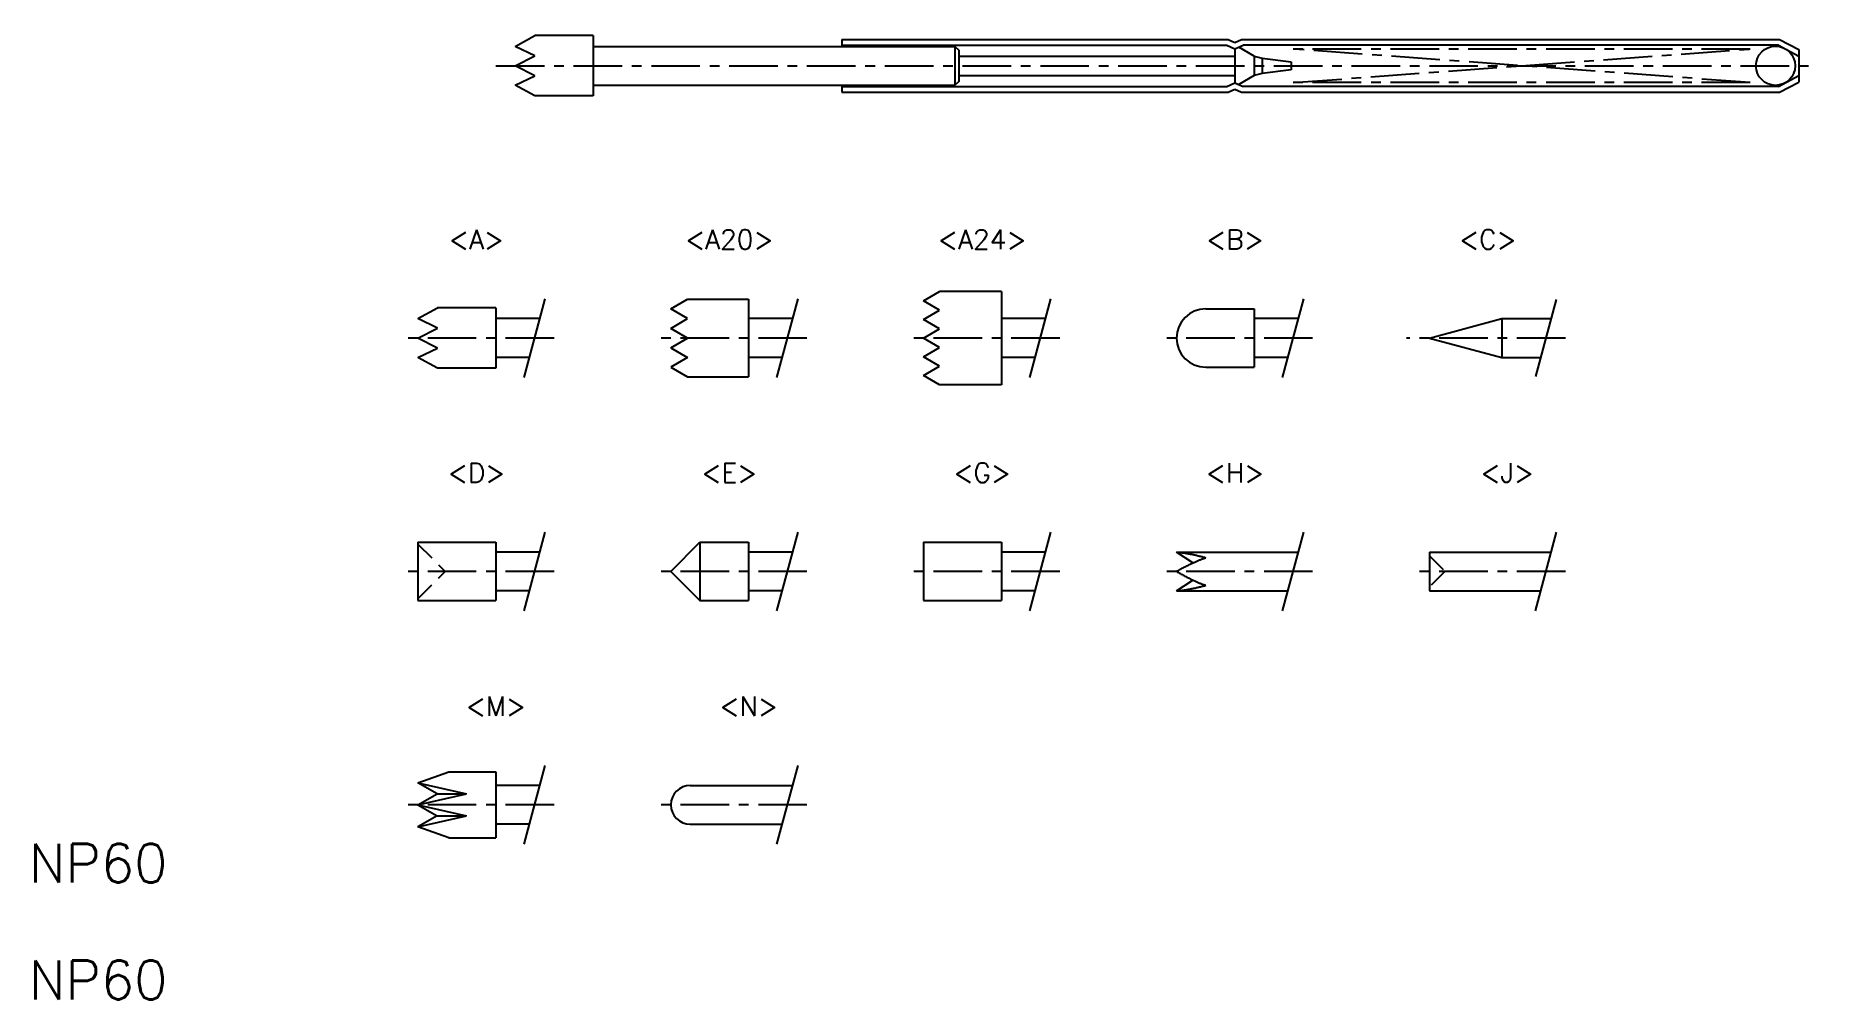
# Model space of a CAD drawing. Extents: x 5.2 to 51, y 5 to 29.8.
import ezdxf
from ezdxf.enums import TextEntityAlignment as Align

# ---------------------------------------------------------------- set-up
doc = ezdxf.new("R2010")
doc.units = 0
doc.linetypes.add('CENTER', pattern=[2, 1.25, -0.25, 0.25, -0.25])
doc.linetypes.add('DASHED', pattern=[0.75, 0.5, -0.25])
doc.layers.get('0').update_dxf_attribs({"linetype": 'CONTINUOUS'})
doc.layers.add('CENTER', color=1, linetype='CENTER')
doc.styles.get("Standard").update_dxf_attribs({"font": 'txt.shx', "width": 0.7, "bigfont": 'bigfont.shx'})

msp = doc.modelspace()

# ---------------------------------------------------------------- linework, layer by layer
at = {"color": 7, "linetype": 'CONTINUOUS'}
for p, q in [((17.5, 29.5), (18, 29.775)), ((18, 29.258), (17.5, 29.5)), ((19.5, 29.775), (18, 29.775)), ((19.5, 29.775), (19.5, 28.225)), ((19.5, 29.5), (28.8, 29.5)), ((25.9, 29.68), (35.825, 29.68)), ((25.9, 29.68), (25.9, 29.51)), ((25.9, 29.53), (35.792, 29.53)), ((28.8, 29.5), (28.9, 29.4)), ((28.8, 29.5), (28.8, 28.5)), ((28.9, 29.4), (28.9, 28.6)), ((35.792, 29.53), (36, 29.435)), ((35.825, 29.68), (36, 29.6)), ((36, 29.6), (36.175, 29.68)), ((36, 29.435), (36.211, 29.531)), ((36, 29.435), (36, 28.565)), ((36.5, 29.25), (36.105, 29.483)), ((36.175, 29.68), (50, 29.68)), ((49.972, 29.531), (36.211, 29.531)), ((49.972, 29.531), (50.5, 29.25)), ((50, 29.68), (50.5, 29.42)), ((50.5, 29.42), (50.5, 28.58)), ((17.5, 29), (18, 29.258)), ((18, 28.742), (17.5, 29)), ((28.9, 29.25), (36, 29.25)), ((36.5, 29.25), (36.7, 29.2)), ((36.5, 29.25), (36.5, 28.75)), ((36.7, 29.2), (37.45, 29.1)), ((36.7, 29.2), (36.7, 28.8)), ((37.45, 28.9), (36.7, 28.8)), ((37.45, 29.1), (37.45, 28.9)), ((50.5, 29.21), (50.5, 29.21)), ((50.5, 29), (50.5, 29)), ((17.5, 28.5), (18, 28.742)), ((18, 28.225), (17.5, 28.5)), ((19.5, 28.5), (28.8, 28.5)), ((25.9, 28.49), (25.9, 28.32)), ((25.9, 28.47), (35.792, 28.47)), ((28.9, 28.6), (28.8, 28.5)), ((28.9, 28.75), (36, 28.75)), ((35.792, 28.47), (36, 28.565)), ((36, 28.565), (36.211, 28.469)), ((36.5, 28.75), (36.105, 28.517)), ((49.972, 28.469), (36.211, 28.469)), ((36.7, 28.8), (36.5, 28.75)), ((49.972, 28.469), (50.5, 28.75)), ((50, 28.32), (50.5, 28.58)), ((19.5, 28.225), (18, 28.225)), ((25.9, 28.32), (35.825, 28.32)), ((35.825, 28.32), (36, 28.4)), ((36, 28.4), (36.175, 28.32)), ((36.175, 28.32), (50, 28.32)), ((21.5, 22.75), (21.93, 23)), ((21.93, 23), (23.5, 23)), ((23.5, 23), (23.5, 21)), ((28, 22.96), (28.41, 23.2)), ((28.41, 22.72), (28, 22.96)), ((30, 23.2), (28.41, 23.2)), ((30, 23.2), (30, 20.8)), ((15, 22.5), (15.5, 22.775)), ((15.5, 22.258), (15, 22.5)), ((17, 22.775), (15.5, 22.775)), ((17, 22.775), (17, 21.225)), ((18.134, 22.5), (17, 22.5)), ((21.93, 22.5), (21.5, 22.75)), ((21.5, 22.25), (21.93, 22.5)), ((24.634, 22.5), (23.5, 22.5)), ((28, 22.48), (28.41, 22.72)), ((28.41, 22.24), (28, 22.48)), ((31.134, 22.5), (30, 22.5)), ((35.25, 22.75), (36.5, 22.75)), ((36.5, 22.75), (36.5, 21.25)), ((37.634, 22.5), (36.5, 22.5)), ((41, 22.002), (42.863, 22.501)), ((42.863, 22.501), (44.134, 22.501)), ((42.863, 22.501), (42.863, 21.501)), ((15, 22), (15.5, 22.258)), ((15.5, 21.742), (15, 22)), ((21.93, 22), (21.5, 22.25)), ((21.5, 21.75), (21.93, 22)), ((28, 22), (28.41, 22.24)), ((28.41, 21.76), (28, 22)), ((41, 22), (42.863, 21.501)), ((15, 21.5), (15.5, 21.742)), ((21.5, 21.75), (21.93, 21.5)), ((28, 21.52), (28.41, 21.76)), ((15.5, 21.225), (15, 21.5)), ((17, 21.225), (15.5, 21.225)), ((17.866, 21.5), (17, 21.5)), ((21.93, 21.5), (21.5, 21.25)), ((21.5, 21.25), (21.93, 21)), ((24.366, 21.5), (23.5, 21.5)), ((28.41, 21.28), (28, 21.52)), ((28, 21.04), (28.41, 21.28)), ((30.866, 21.5), (30, 21.5)), ((35.25, 21.25), (36.5, 21.25)), ((37.366, 21.5), (36.5, 21.5)), ((42.863, 21.501), (43.866, 21.501)), ((21.93, 21), (23.5, 21)), ((28.41, 20.8), (28, 21.04)), ((30, 20.8), (28.41, 20.8)), ((15, 16.75), (17, 16.75)), ((15, 16.75), (15, 15.25)), ((17, 16.75), (17, 15.25)), ((18.134, 16.5), (17, 16.5)), ((21.5, 16), (22.25, 16.75)), ((22.25, 16.75), (23.5, 16.75)), ((22.25, 16.75), (22.25, 15.25)), ((23.5, 16.75), (23.5, 15.25)), ((24.634, 16.5), (23.5, 16.5)), ((28, 16.75), (30, 16.75)), ((28, 16.75), (28, 15.25)), ((30, 16.75), (30, 15.25)), ((31.134, 16.5), (30, 16.5)), ((34.916, 16.226), (34.5, 16.5)), ((34.5, 16.5), (37.634, 16.5)), ((41, 16.5), (44.134, 16.5)), ((41, 16.5), (41, 15.5)), ((21.5, 16), (22.25, 15.25)), ((34.5, 15.5), (34.921, 15.778)), ((15, 15.25), (17, 15.25)), ((17.866, 15.5), (17, 15.5)), ((22.25, 15.25), (23.5, 15.25)), ((24.366, 15.5), (23.5, 15.5)), ((28, 15.25), (30, 15.25)), ((30.866, 15.5), (30, 15.5)), ((34.5, 15.5), (37.366, 15.5)), ((41, 15.5), (43.866, 15.5)), ((15, 10.567), (15.789, 10.85)), ((15, 10.567), (16.25, 10.283)), ((15.496, 10.283), (15, 10.567)), ((15.789, 10.85), (17, 10.85)), ((17, 10.85), (17, 9.15)), ((15, 10), (16.25, 10.283)), ((15, 10), (15.496, 10.283)), ((15.496, 10.283), (16.25, 10.283)), ((18.134, 10.5), (17, 10.5)), ((22, 10.5), (24.634, 10.5)), ((15, 10), (16.25, 9.717)), ((15, 10), (15.496, 9.717)), ((15, 9.433), (16.25, 9.717)), ((15.496, 9.717), (15, 9.433)), ((15.496, 9.717), (16.25, 9.717)), ((21.5, 10), (21.5, 10)), ((15.789, 9.15), (15, 9.433)), ((17.866, 9.5), (17, 9.5)), ((22, 9.5), (24.366, 9.5)), ((15.789, 9.15), (17, 9.15))]:
    msp.add_line(p, q, dxfattribs=at)
at = {"color": 3, "linetype": 'CONTINUOUS'}
for p, q in [((17.729, 20.99), (18.271, 23.01)), ((24.229, 20.99), (24.771, 23.01)), ((30.729, 20.99), (31.271, 23.01)), ((37.229, 20.99), (37.771, 23.01)), ((43.735, 21.011), (44.265, 22.991)), ((17.729, 14.99), (18.271, 17.01)), ((24.229, 14.99), (24.771, 17.01)), ((30.729, 14.99), (31.271, 17.01)), ((37.229, 14.99), (37.771, 17.01)), ((43.729, 14.99), (44.271, 17.01)), ((17.729, 8.99), (18.271, 11.01)), ((24.229, 8.99), (24.771, 11.01))]:
    msp.add_line(p, q, dxfattribs=at)
at = {"color": 3, "linetype": 'DASHED'}
for p, q in [((15, 16.7), (15.7, 16)), ((41, 16.4), (41.4, 16)), ((15, 15.3), (15.7, 16)), ((41.4, 16), (41, 15.6))]:
    msp.add_line(p, q, dxfattribs=at)
at = {"color": 7, "linetype": 'CONTINUOUS'}
for points in [[(34.5, 16.5), (34.518, 16.498), (34.537, 16.496), (34.555, 16.494), (34.574, 16.492), (34.592, 16.49), (34.611, 16.488), (34.63, 16.486), (34.648, 16.483), (34.667, 16.48), (34.686, 16.478), (34.705, 16.475), (34.724, 16.472), (34.743, 16.469), (34.762, 16.466), (34.781, 16.463), (34.8, 16.459), (34.82, 16.456), (34.839, 16.452), (34.858, 16.449), (34.878, 16.445), (34.897, 16.441), (34.917, 16.437), (34.936, 16.433), (34.956, 16.429), (34.976, 16.425), (34.995, 16.42), (35.015, 16.416), (35.035, 16.411), (35.055, 16.406), (35.075, 16.402), (35.095, 16.397), (35.115, 16.392), (35.136, 16.387), (35.156, 16.381), (35.176, 16.376), (35.197, 16.37), (35.217, 16.365), (35.238, 16.359), (35.258, 16.353)], [(34.5, 16), (34.525, 16.014), (34.55, 16.028), (34.575, 16.042), (34.6, 16.056), (34.624, 16.069), (34.648, 16.082), (34.671, 16.095), (34.694, 16.107), (34.717, 16.119), (34.74, 16.131), (34.762, 16.143), (34.784, 16.154), (34.805, 16.165), (34.827, 16.176), (34.848, 16.186), (34.869, 16.197), (34.889, 16.206), (34.909, 16.216), (34.929, 16.225), (34.948, 16.234), (34.967, 16.243), (34.986, 16.252), (35.005, 16.26), (35.023, 16.268), (35.041, 16.276), (35.058, 16.283), (35.075, 16.29), (35.092, 16.297), (35.109, 16.303), (35.125, 16.31), (35.141, 16.316), (35.157, 16.321), (35.172, 16.327), (35.187, 16.332), (35.202, 16.337), (35.217, 16.341), (35.231, 16.346), (35.245, 16.35), (35.258, 16.353)], [(34.5, 16), (34.525, 15.986), (34.55, 15.971), (34.575, 15.958), (34.6, 15.944), (34.624, 15.931), (34.648, 15.918), (34.671, 15.905), (34.694, 15.893), (34.717, 15.881), (34.74, 15.869), (34.762, 15.857), (34.784, 15.846), (34.805, 15.835), (34.827, 15.824), (34.848, 15.814), (34.869, 15.803), (34.889, 15.793), (34.909, 15.784), (34.929, 15.774), (34.948, 15.765), (34.967, 15.757), (34.986, 15.748), (35.005, 15.74), (35.023, 15.732), (35.041, 15.724), (35.058, 15.717), (35.075, 15.71), (35.092, 15.703), (35.109, 15.696), (35.125, 15.69), (35.141, 15.684), (35.157, 15.678), (35.172, 15.673), (35.187, 15.668), (35.202, 15.663), (35.217, 15.658), (35.231, 15.654), (35.245, 15.65), (35.258, 15.646)], [(34.5, 15.5), (34.518, 15.502), (34.537, 15.504), (34.555, 15.506), (34.574, 15.508), (34.592, 15.51), (34.611, 15.512), (34.63, 15.514), (34.648, 15.517), (34.667, 15.52), (34.686, 15.522), (34.705, 15.525), (34.724, 15.528), (34.743, 15.531), (34.762, 15.534), (34.781, 15.537), (34.8, 15.541), (34.82, 15.544), (34.839, 15.548), (34.858, 15.551), (34.878, 15.555), (34.897, 15.559), (34.917, 15.563), (34.936, 15.567), (34.956, 15.571), (34.976, 15.575), (34.995, 15.58), (35.015, 15.584), (35.035, 15.589), (35.055, 15.594), (35.075, 15.598), (35.095, 15.603), (35.115, 15.608), (35.136, 15.613), (35.156, 15.619), (35.176, 15.624), (35.197, 15.63), (35.217, 15.635), (35.238, 15.641), (35.258, 15.646)]]:
    msp.add_lwpolyline(points, dxfattribs=at)
msp.add_circle((49.9, 29), 0.503, dxfattribs=at)
for centre, radius, start, end in [((35.25, 22), 0.75, 90, 270), ((22, 10), 0.5, 90, 180), ((22, 10), 0.5, 180, 270)]:
    msp.add_arc(centre, radius, start, end, dxfattribs=at)
at = {"layer": 'CENTER', "color": 1, "linetype": 'CENTER'}
for p, q in [((49.25, 29.431), (37.5, 29.431)), ((37.5, 28.569), (49.25, 29.431)), ((49.25, 28.569), (37.5, 29.431)), ((17, 29), (51, 29)), ((49.25, 28.569), (37.5, 28.569)), ((18.5, 22), (14.5, 22)), ((25, 22), (21, 22)), ((31.5, 22), (27.5, 22)), ((38, 22), (34, 22)), ((44.5, 22.001), (40.412, 22.001)), ((18.5, 16), (14.5, 16)), ((25, 16), (21, 16)), ((31.5, 16), (27.5, 16)), ((38, 16), (34, 16)), ((44.5, 16), (40.5, 16)), ((18.5, 10), (14.5, 10)), ((25, 10), (21, 10))]:
    msp.add_line(p, q, dxfattribs=at)

# ---------------------------------------------------------------- texts
at = {"color": 7, "linetype": 'CONTINUOUS'}
for s, p in [('<A>', (16.504, 24.537)), ('<A20>', (23.004, 24.537)), ('<A24>', (29.504, 24.537)), ('<B>', (36.004, 24.537)), ('<C>', (42.504, 24.537)), ('<D>', (16.504, 18.537)), ('<E>', (23.004, 18.537)), ('<G>', (29.504, 18.537)), ('<H>', (36.004, 18.537)), ('<J>', (43.004, 18.537)), ('<M>', (17.004, 12.537)), ('<N>', (23.504, 12.537))]:
    msp.add_text(s, height=0.5, dxfattribs=at).set_placement(p, align=Align.MIDDLE)
for p in [(5, 8), (5, 5)]:
    msp.add_text('NP60', height=1, dxfattribs=at).set_placement(p)

doc.saveas('drawing.dxf')
